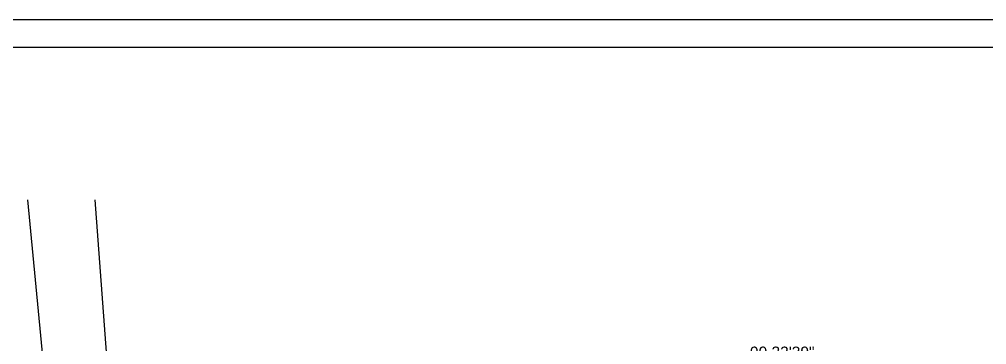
# Model space of a CAD drawing. Header units: millimetres. Extents: x 2200 to 2403, y 2380 to 2511.
# Drawn here: x 2209.04 to 2224.72, y 2486.38 to 2491.64 of the extents above; entities that cross this region are included whole.
import ezdxf

# ---------------------------------------------------------------- set-up
doc = ezdxf.new("R2010")
doc.units = ezdxf.units.MM
doc.styles.get("Standard").update_dxf_attribs({"font": 'arial.ttf'})
doc.dimstyles.get("Standard").update_dxf_attribs({"dimtxt": 0.18, "dimasz": 0.18, "dimexe": 0.18, "dimexo": 0.0625, "dimgap": 0.09, "dimtad": 0, "dimtih": 1, "dimtoh": 1, "dimdec": 4, "dimzin": 0, "dimdsep": 46, "dimtxsty": 'Standard', "dimcen": 0.09, "dimadec": 0, "dimazin": 0, "dimtfac": 1, "dimtdec": 4, "dimtofl": 0, "dimtmove": 0, "dimatfit": 3, "dimfxl": 1, "dimtolj": 1, "dimtzin": 0, "dimarcsym": 0})

# ---------------------------------------------------------------- blocks, each defined once
blk = doc.blocks.new('*D24')
at = {"color": 0, "lineweight": -2, "transparency": 16777216}
blk.add_line((2222.186, 2486.253), (2222.006, 2486.253), dxfattribs=at)
for start, end in [(165.9898, 180.1898), (194.3898, 256.36)]:
    blk.add_arc((2222.892, 2486.077), 0.728, start, end, dxfattribs=at)
at = {"color": 0, "transparency": 16777216}
for points in [[(2222.157, 2485.892), (2222.217, 2485.9), (2222.164, 2486.074)], [(2222.724, 2485.399), (2222.717, 2485.339), (2222.899, 2485.349)]]:
    blk.add_solid(points, dxfattribs=at)
at = {"layer": 'DEFPOINTS', "color": 0, "transparency": 16777216}
for p in [(2210.474, 2486.036), (2222.892, 2486.077), (2222.892, 2486.077), (2222.533, 2485.443), (2222.973, 2477.828)]:
    blk.add_point(p, dxfattribs=at)
at = {"color": 0, "transparency": 16777216, "insert": (2221.404, 2486.253), "char_height": 0.18, "attachment_point": 5}
blk.add_mtext('\\A1;90 33\'39"', dxfattribs=at)

msp = doc.modelspace()

# ---------------------------------------------------------------- linework, layer by layer
at = {"color": 1}
for p, q in [((2199.79477, 2491.6413), (2244.34477, 2491.6413)), ((2210.47403, 2486.03569), (2210.26927, 2488.72131))]:
    msp.add_line(p, q, dxfattribs=at)
msp.add_line((2200.69477, 2491.1913), (2243.89477, 2491.1913))
at = {"color": 4}
msp.add_line((2210.41174, 2475.89243), (2209.18048, 2488.72131), dxfattribs=at)

# ---------------------------------------------------------------- dimensions: what is measured, and where the dimension line sits
dim = msp.add_angular_dim_2l(base=(2222.53284, 2485.44347), line1=((2222.89209, 2486.07682), (2222.97272, 2477.82751)), line2=((2210.47403, 2486.03569), (2222.89209, 2486.07682)), text='90 33\'39"', dimstyle='Standard')
dim.commit()
dim.dimension.update_dxf_attribs({"geometry": '*D24', "text_midpoint": (2221.4036, 2486.2531)})

doc.saveas('drawing.dxf')
